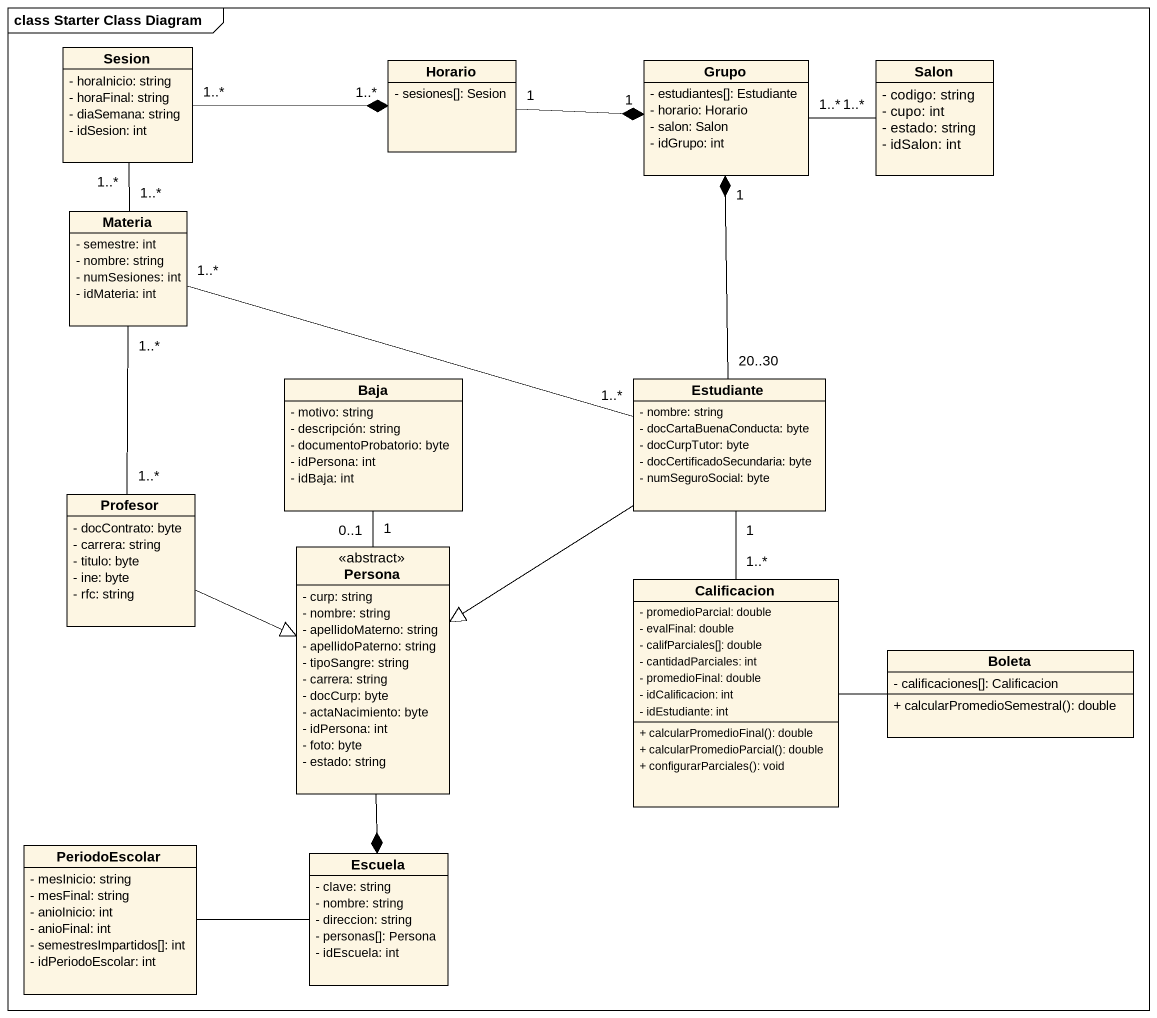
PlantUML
@startuml
mainframe class Starter Class Diagram
hide circle
hide empty members
skinparam classAttributeIconSize 0
class Sesion {
  - horaInicio: string
  - horaFinal: string
  - diaSemana: string
  - idSesion: int
}
class Horario {
  - sesiones[]: Sesion
}
class Grupo {
  - estudiantes[]: Estudiante
  - horario: Horario
  - salon: Salon
  - idGrupo: int
}
class Salon {
  - codigo: string
  - cupo: int
  - estado: string
  - idSalon: int
}
class Materia {
  - semestre: int
  - nombre: string
  - numSesiones: int
  - idMateria: int
}
class Baja {
  - motivo: string
  - descripción: string
  - documentoProbatorio: byte
  - idPersona: int
  - idBaja: int
}
class Estudiante {
  - nombre: string
  - docCartaBuenaConducta: byte
  - docCurpTutor: byte
  - docCertificadoSecundaria: byte
  - numSeguroSocial: byte
}
class Profesor {
  - docContrato: byte
  - carrera: string
  - titulo: byte
  - ine: byte
  - rfc: string
}
class Persona <<abstract>> {
  - curp: string
  - nombre: string
  - apellidoMaterno: string
  - apellidoPaterno: string
  - tipoSangre: string
  - carrera: string
  - docCurp: byte
  - actaNacimiento: byte
  - idPersona: int
  - foto: byte
  - estado: string
}
class Calificacion {
  - promedioParcial: double
  - evalFinal: double
  - califParciales[]: double
  - cantidadParciales: int
  - promedioFinal: double
  - idCalificacion: int
  - idEstudiante: int
  + calcularPromedioFinal(): double
  + calcularPromedioParcial(): double
  + configurarParciales(): void
}
class Boleta {
  - calificaciones[]: Calificacion
  + calcularPromedioSemestral(): double
}
class PeriodoEscolar {
  - mesInicio: string
  - mesFinal: string
  - anioInicio: int
  - anioFinal: int
  - semestresImpartidos[]: int
  - idPeriodoEscolar: int
}
class Escuela {
  - clave: string
  - nombre: string
  - direccion: string
  - personas[]: Persona
  - idEscuela: int
}
Sesion "1..*" -right-* "1..*" Horario
Horario "1" -right-* "1" Grupo
Grupo "1..*" -right- "1..*" Salon
Materia "1..*" -up- "1..*" Sesion
Estudiante "20..30" -up-* "1" Grupo
Estudiante "1..*" -left- "1..*" Materia
Estudiante --|> Persona
Estudiante "1" -- "1..*" Calificacion
Profesor "1..*" -up- "1..*" Materia
Profesor -right-|> Persona
Persona "1" -up- "0..1" Baja
Persona --* Escuela
Calificacion -right- Boleta
Escuela -left- PeriodoEscolar
@enduml
